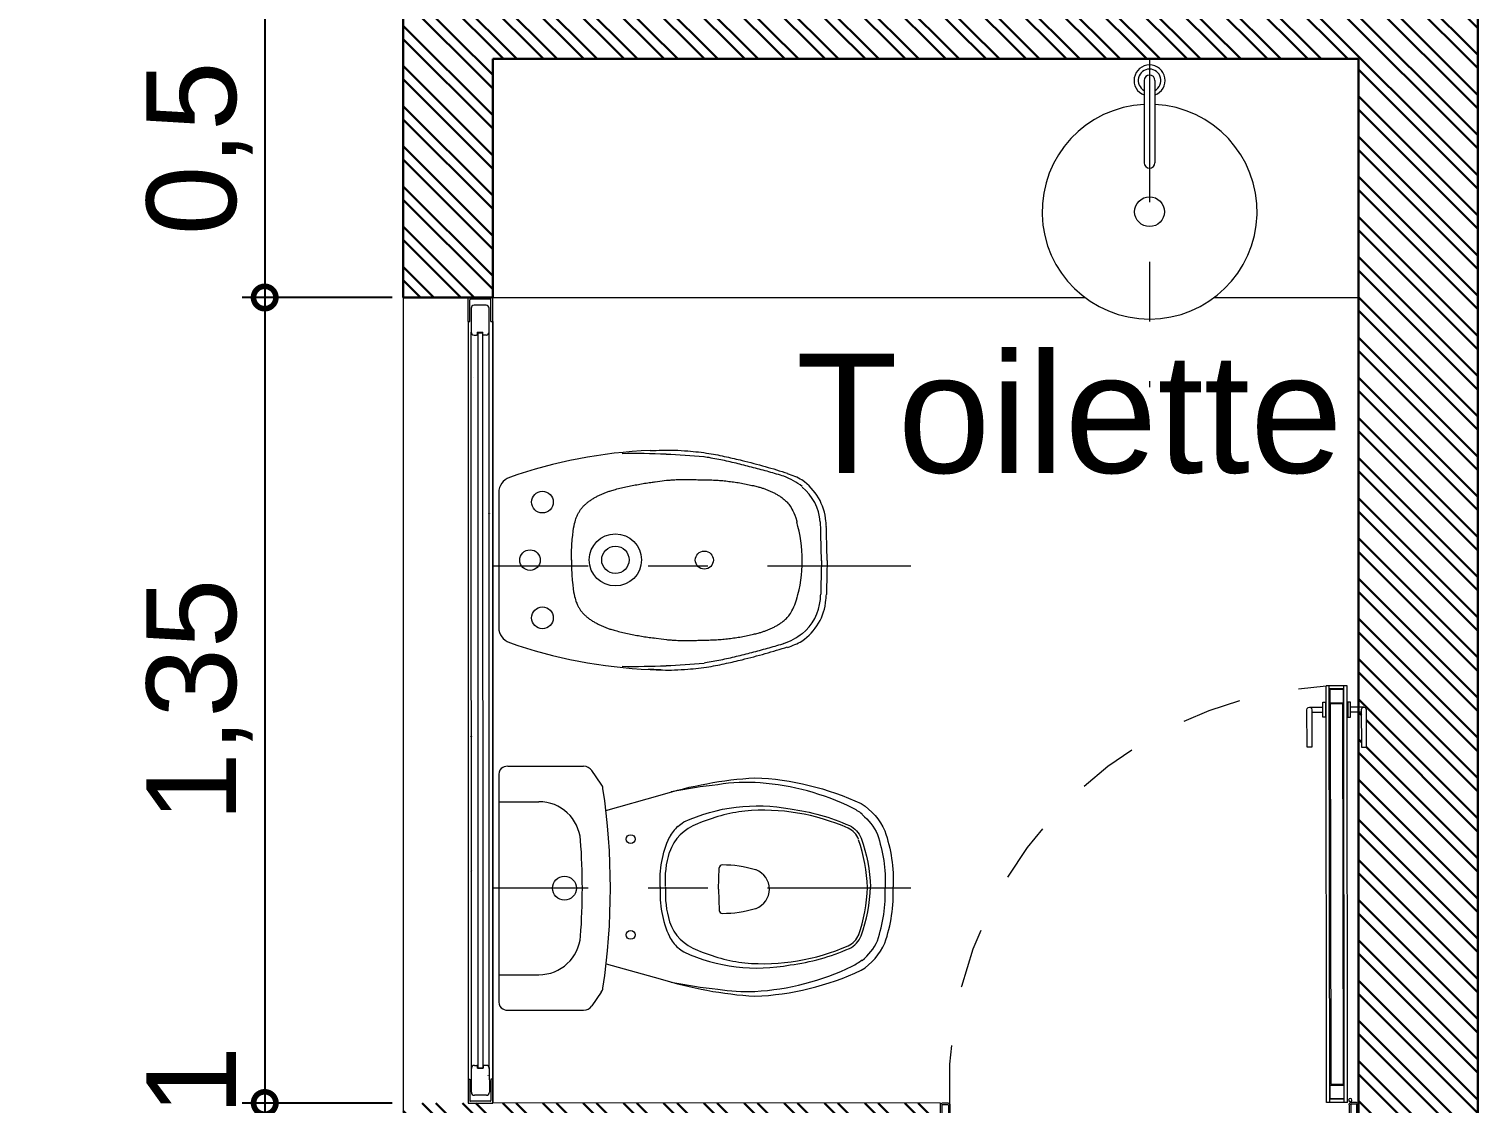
# Model space of a CAD drawing. Header units: millimetres. Extents: x 2502.5 to 2587.5, y 1451 to 1547.9.
# Drawn here: x 2520.773 to 2523.203, y 1535.817 to 1537.617 of the extents above; entities that cross this region are included whole.
import ezdxf

# ---------------------------------------------------------------- set-up
doc = ezdxf.new("R2010")
doc.units = ezdxf.units.MM
doc.linetypes.add('ACAD_ISO10W100', pattern=[18, 12, -3, 0, -3])
doc.linetypes.add('JIS_02_0.7', pattern=[1.35, 0.75, -0.6])
for name, color, linetype, lineweight in [('0.09', 6, 'Continuous', 9), ('02_CIVIL_EXIST', 250, 'Continuous', 30), ('08_CIVIL VISTAS FINO', 253, 'Continuous', 5), ('09_CIVIL PROYECCIONES', 230, 'JIS_02_0.7', 5), ('11_CARPINTERIA Y MOBILIARIO', 141, 'Continuous', 9), ('12_TEXTOS', 150, 'Continuous', 20), ('13_COTAS', 8, 'Continuous', 9), ('ABERTURASQ', 250, 'Continuous', 30), ('EJES', 101, 'ACAD_ISO10W100', 5)]:
    doc.layers.add(name, color=color, linetype=linetype, lineweight=lineweight)
doc.styles.add('Swis721 BT', font='swiss.ttf')
doc.dimstyles.new('ISO-23', dxfattribs={"dimscale": 0.03, "dimtxt": 5, "dimasz": 2.5, "dimexe": 1.25, "dimexo": 0.625, "dimtad": 1, "dimtxsty": 'Swis721 BT', "dimblk": 'DOTSMALL', "dimcen": 2.5, "dimclrt": 150, "dimadec": 0, "dimazin": 0, "dimtfac": 1, "dimtmove": 0, "dimatfit": 3, "dimfxl": 0, "dimarcsym": 0})

# ---------------------------------------------------------------- blocks, each defined once
blk = doc.blocks.new('70cm')
at = {"layer": '09_CIVIL PROYECCIONES', "ltscale": 0.1}
blk.add_arc((495.2595, 657.641), 0.6706, 267.2063, 356.6732, dxfattribs=at)
at = {"layer": '11_CARPINTERIA Y MOBILIARIO'}
for p, q in [((495.1428, 657.6521), (495.1428, 657.6332)), ((495.1454, 657.6521), (495.1454, 657.6333)), ((495.1463, 657.6556), (495.1699, 657.6556)), ((495.1463, 657.6529), (495.1699, 657.6529)), ((495.1699, 657.6556), (495.1699, 657.6529)), ((495.2042, 657.6556), (495.2268, 657.6556)), ((495.2042, 657.6556), (495.2042, 657.6529)), ((495.2042, 657.6529), (495.2268, 657.6529)), ((495.2277, 657.6521), (495.2277, 657.6434)), ((495.2303, 657.6521), (495.2303, 657.6434)), ((495.8261, 657.6609), (495.8261, 657.6693)), ((495.8261, 657.6693), (495.8888, 657.6693)), ((495.8888, 657.6609), (495.8261, 657.6609)), ((495.8846, 657.6609), (495.8846, 657.6426)), ((495.8929, 657.6651), (495.8929, 657.6426)), ((495.1895, 657.6297), (495.1458, 657.6297)), ((495.1889, 657.6325), (495.1462, 657.6325)), ((495.1889, 657.6382), (495.1889, 657.6325)), ((495.1915, 657.6382), (495.1915, 657.6314)), ((495.2268, 657.6425), (495.1932, 657.6425)), ((495.2268, 657.6399), (495.1932, 657.6399)), ((495.2307, 657.6371), (495.2307, 657.6021)), ((495.2307, 657.6371), (495.929, 657.6371)), ((495.2307, 657.6318), (495.929, 657.6318)), ((495.236, 657.6318), (495.236, 657.6073)), ((495.2368, 657.631), (495.2368, 657.6082)), ((495.2596, 657.631), (495.2368, 657.631)), ((495.2596, 657.6082), (495.2596, 657.631)), ((495.2613, 657.609), (495.2613, 657.6302)), ((495.2613, 657.6302), (495.8984, 657.6302)), ((495.8762, 657.6384), (495.8762, 657.6426)), ((495.8762, 657.6426), (495.9013, 657.6426)), ((495.9013, 657.6384), (495.8762, 657.6384)), ((495.8984, 657.6302), (495.8984, 657.609)), ((495.9001, 657.6082), (495.9001, 657.631)), ((495.9001, 657.631), (495.9229, 657.631)), ((495.9013, 657.6426), (495.9013, 657.6384)), ((495.9229, 657.631), (495.9229, 657.6082)), ((495.9237, 657.6318), (495.9237, 657.6073)), ((495.929, 657.6371), (495.929, 657.6021)), ((495.2307, 657.6073), (495.929, 657.6073)), ((495.2307, 657.6021), (495.929, 657.6021)), ((495.2368, 657.6082), (495.2596, 657.6082)), ((495.8984, 657.609), (495.2613, 657.609)), ((495.9013, 657.6007), (495.8762, 657.6007)), ((495.8762, 657.6007), (495.8762, 657.5965)), ((495.9229, 657.6082), (495.9001, 657.6082)), ((495.9013, 657.5965), (495.9013, 657.6007)), ((495.8888, 657.5782), (495.8261, 657.5782)), ((495.8261, 657.5782), (495.8261, 657.5699)), ((495.8762, 657.5965), (495.9013, 657.5965)), ((495.8846, 657.5782), (495.8846, 657.5965)), ((495.8929, 657.574), (495.8929, 657.5965)), ((495.8261, 657.5699), (495.8888, 657.5699)), ((495.1428, 656.959), (495.1428, 656.978)), ((495.1454, 656.959), (495.1454, 656.9778)), ((495.1895, 656.9814), (495.1458, 656.9814)), ((495.1889, 656.9787), (495.1462, 656.9787)), ((495.1889, 656.9729), (495.1889, 656.9787)), ((495.1915, 656.9729), (495.1915, 656.9797)), ((495.2268, 656.9712), (495.1932, 656.9712)), ((495.2268, 656.9686), (495.1932, 656.9686)), ((495.2277, 656.959), (495.2277, 656.9677)), ((495.2303, 656.959), (495.2303, 656.9677)), ((495.1463, 656.9582), (495.1699, 656.9582)), ((495.1463, 656.9556), (495.1699, 656.9556)), ((495.1699, 656.9556), (495.1699, 656.9582)), ((495.2042, 656.9556), (495.2042, 656.9582)), ((495.2042, 656.9582), (495.2268, 656.9582)), ((495.2042, 656.9556), (495.2268, 656.9556))]:
    blk.add_line(p, q, dxfattribs=at)
blk.add_circle((495.2345, 657.6418), 0.0028, dxfattribs=at)
for centre, radius, start, end in [((495.1463, 657.6521), 0.00349, 90, 180), ((495.1463, 657.6521), 0.000871, 90, 180), ((495.2268, 657.6521), 0.00349, 360, 90), ((495.2268, 657.6521), 0.000871, 360, 90), ((495.8888, 657.6651), 0.00417, 270, 90), ((495.1463, 657.6332), 0.00349, 180, 261.398), ((495.1463, 657.6333), 0.000871, 180, 261.398), ((495.1932, 657.6382), 0.00436, 90, 180), ((495.1897, 657.6314), 0.00174, 261.398, 0), ((495.1932, 657.6382), 0.00174, 90, 180), ((495.2268, 657.6434), 0.00349, 270, 360), ((495.2268, 657.6434), 0.000871, 270, 360), ((495.8888, 657.574), 0.00417, 270, 90), ((495.1463, 656.978), 0.00349, 98.602, 180), ((495.1463, 656.9778), 0.000871, 98.602, 180), ((495.1932, 656.9729), 0.00436, 180, 270), ((495.1897, 656.9797), 0.00174, 0, 98.602), ((495.1932, 656.9729), 0.00174, 180, 270), ((495.2268, 656.9677), 0.00349, 0, 90), ((495.2268, 656.9677), 0.000871, 0, 90), ((495.1463, 656.959), 0.00349, 180, 270), ((495.1463, 656.959), 0.000871, 180, 270), ((495.2268, 656.959), 0.00349, 270, 0), ((495.2268, 656.959), 0.000871, 270, 0)]:
    blk.add_arc(centre, radius, start, end, dxfattribs=at)
blk = doc.blocks.new('indoro')
at = {"layer": '11_CARPINTERIA Y MOBILIARIO'}
for p, q in [((2522652.0603, 181780.5278), (2522651.6853, 181780.5278)), ((2522651.7278, 181780.5278), (2522651.7278, 181780.4606)), ((2522652.0178, 181780.5278), (2522652.0178, 181780.4606)), ((2522651.6683, 181780.5128), (2522651.6683, 181780.3857)), ((2522652.0773, 181780.5128), (2522652.0773, 181780.3857)), ((2522651.6984, 181780.3561), (2522651.6757, 181780.3717)), ((2522652.0473, 181780.3561), (2522652.07, 181780.3717)), ((2522651.7459, 181780.348), (2522651.7209, 181780.2574)), ((2522652.0028, 181780.3484), (2522652.0288, 181780.2574)), ((2522651.8712, 181780.1598), (2522651.8354, 181780.1586)), ((2522651.8712, 181780.1598), (2522651.907, 181780.1586))]:
    blk.add_line(p, q, dxfattribs=at)
for points in [[(2522651.7209, 181780.2574, 0.058031), (2522651.6917, 181780.099, 0.099768), (2522651.7353, 181779.9208, 0.155256), (2522651.7808, 181779.8812, 0.093906), (2522651.8749, 181779.8673, 0.093906)], [(2522651.8749, 181780.2574, 0.121524), (2522651.7917, 181780.2419, 0.060693)], [(2522651.8744, 181780.2485, 0.08742), (2522651.8165, 181780.2417, 0.121524)], [(2522651.8749, 181780.2574, -0.121524), (2522651.9581, 181780.2419, -0.060693)], [(2522652.0288, 181780.2574, -0.058031), (2522652.058, 181780.099, -0.099768), (2522652.0145, 181779.9208, -0.155256), (2522651.9689, 181779.8812, -0.093906), (2522651.8749, 181779.8673, -0.093906)], [(2522651.8754, 181780.2485, -0.08742), (2522651.9332, 181780.2417, -0.121524)], [(2522651.7734, 181780.2277, 0.02892), (2522651.766, 181780.2178, 0.156998), (2522651.7442, 181780.0396, 0.072829), (2522651.7719, 181779.9406, 0.204333), (2522651.7932, 181779.9208, 0.080392), (2522651.8749, 181779.9054)], [(2522651.9763, 181780.2277, -0.02892), (2522651.9838, 181780.2178, -0.156998), (2522652.0056, 181780.0396, -0.072829), (2522651.9778, 181779.9406, -0.204333), (2522651.9565, 181779.9208, -0.080392), (2522651.8749, 181779.9054)], [(2522651.7517, 181779.9192, 0.122968), (2522651.7847, 181779.8937, 0.092568), (2522651.8739, 181779.8806, 0.093376)], [(2522651.9961, 181779.9192, -0.122968), (2522651.963, 181779.8937, -0.092568), (2522651.8739, 181779.8806, -0.093376)]]:
    blk.add_lwpolyline(points, format="xyb", dxfattribs=at)
for centre, radius in [((2522651.8728, 181780.4178), 0.02), ((2522651.7946, 181780.3069), 0.00743), ((2522651.9551, 181780.3069), 0.00743)]:
    blk.add_circle(centre, radius, dxfattribs=at)
for centre, radius, start, end in [((2522651.6834, 181780.5112), 0.0168, 83.451, 131.9108), ((2522652.0623, 181780.5112), 0.0168, 48.0892, 96.549), ((2522651.6853, 181780.5128), 0.017, 140.4696, 180), ((2522652.0603, 181780.5128), 0.017, 0, 39.5304), ((2522651.7978, 181780.4606), 0.07, 180, 265.7397), ((2522651.9478, 181780.4606), 0.07, 274.2603, 0), ((2522651.6853, 181780.3857), 0.017, 180, 235.4915), ((2522651.8728, 181781.4674), 1.0796, 265.7397, 274.2603), ((2522652.0603, 181780.3857), 0.017, 304.5085, 0), ((2522651.708, 181780.3701), 0.017, 235.4915, 261.4564), ((2522652.0377, 181780.3701), 0.017, 278.5436, 304.5085), ((2522651.8728, 181781.4674), 1.1266, 261.4564, 278.5436), ((2522652.5086, 181780.0782), 0.8092, 168.5301, 174.1535), ((2522651.8411, 181780.1694), 0.0764, 108.7508, 160.6658), ((2522651.816, 181780.1917), 0.0558, 115.8294, 139.7492), ((2522651.9086, 181780.1694), 0.0764, 19.3342, 71.2492), ((2522651.9337, 181780.1917), 0.0558, 40.2508, 64.1706), ((2522651.2411, 181780.0782), 0.8092, 5.8465, 11.4699), ((2522652.0385, 181780.0794), 0.2932, 156.8405, 172.9203), ((2522651.7112, 181780.0794), 0.2932, 7.0797, 23.1595), ((2522651.9843, 181780.1126), 0.2847, 170.2891, 182.7115), ((2522651.8356, 181780.1536), 0.005, 91.9734, 179.8282), ((2522652.0215, 181780.153), 0.1909, 179.8282, 196.8593), ((2522651.7209, 181780.153), 0.1909, 343.1407, 0.1718), ((2522651.9068, 181780.1536), 0.005, 0.1718, 88.0266), ((2522651.7655, 181780.1126), 0.2847, 355.389, 9.7109), ((2522652.0961, 181780.0847), 0.3498, 174.9532, 203.9732), ((2522651.6537, 181780.0847), 0.3498, 336.0268, 5.0468), ((2522652.1217, 181780.1214), 0.4224, 183.0211, 206.071), ((2522651.8501, 181780.1011), 0.0118, 196.8593, 200.5908), ((2522651.8714, 181780.1091), 0.0346, 200.5908, 269.6445), ((2522651.871, 181780.1091), 0.0346, 270.3555, 339.4092), ((2522651.8923, 181780.1011), 0.0118, 339.4092, 343.1407), ((2522651.6281, 181780.1214), 0.4224, 333.929, 355.6986), ((2522651.8058, 181779.9556), 0.0321, 203.9732, 250.1669), ((2522651.944, 181779.9556), 0.0321, 289.8331, 336.0268), ((2522651.8515, 181779.9928), 0.1232, 207.5391, 216.6672), ((2522651.8804, 181780.1655), 0.2552, 250.1669, 268.5519), ((2522651.8673, 181780.1655), 0.2552, 271.4481, 289.8331), ((2522651.8983, 181779.9928), 0.1232, 323.3328, 332.4609)]:
    blk.add_arc(centre, radius, start, end, dxfattribs=at)
blk = doc.blocks.new('bidet')
at = {"layer": '11_CARPINTERIA Y MOBILIARIO'}
for p, q in [((2522651.4949, 181780.4172), (2522651.2686, 181780.4172)), ((2522651.1981, 181780.1606), (2522651.1982, 181780.1638)), ((2522651.1982, 181780.1638), (2522651.1983, 181780.167)), ((2522651.1976, 181780.1458), (2522651.1977, 181780.1486)), ((2522651.1977, 181780.1486), (2522651.1978, 181780.1514)), ((2522651.1978, 181780.1514), (2522651.1979, 181780.1544)), ((2522651.1979, 181780.1544), (2522651.198, 181780.1575)), ((2522651.198, 181780.1575), (2522651.1981, 181780.1606))]:
    blk.add_line(p, q, dxfattribs=at)
for points in [[(2522651.3819, 181780.2955), (2522651.3684, 181780.2955), (2522651.3571, 181780.2949), (2522651.3477, 181780.2941), (2522651.34, 181780.2934), (2522651.3337, 181780.2926), (2522651.3285, 181780.2918), (2522651.3243, 181780.291), (2522651.3208, 181780.2902), (2522651.3178, 181780.2895), (2522651.3152, 181780.2887), (2522651.3129, 181780.288), (2522651.3109, 181780.2874), (2522651.3092, 181780.2867), (2522651.3076, 181780.286), (2522651.3062, 181780.2854), (2522651.3049, 181780.2847), (2522651.3037, 181780.2841), (2522651.3025, 181780.2834), (2522651.3014, 181780.2828), (2522651.3003, 181780.2821), (2522651.2993, 181780.2815), (2522651.2983, 181780.2808), (2522651.2974, 181780.2802), (2522651.2965, 181780.2795), (2522651.2957, 181780.2789), (2522651.2949, 181780.2782), (2522651.2941, 181780.2776), (2522651.2933, 181780.2769), (2522651.2926, 181780.2763), (2522651.2919, 181780.2756), (2522651.2913, 181780.275), (2522651.2906, 181780.2743), (2522651.29, 181780.2737), (2522651.2893, 181780.273), (2522651.2887, 181780.2723), (2522651.288, 181780.2716), (2522651.2874, 181780.2709), (2522651.2867, 181780.27), (2522651.286, 181780.2692), (2522651.2852, 181780.2682), (2522651.2844, 181780.2672), (2522651.2836, 181780.2661), (2522651.2828, 181780.265), (2522651.282, 181780.2638), (2522651.2811, 181780.2626), (2522651.2803, 181780.2613), (2522651.2795, 181780.26), (2522651.2787, 181780.2587), (2522651.2779, 181780.2574), (2522651.2772, 181780.2561), (2522651.2764, 181780.2548), (2522651.2757, 181780.2535), (2522651.2751, 181780.2522), (2522651.2744, 181780.2509), (2522651.2738, 181780.2496), (2522651.2732, 181780.2483), (2522651.2725, 181780.247), (2522651.2719, 181780.2457), (2522651.2714, 181780.2444), (2522651.2708, 181780.2431), (2522651.2702, 181780.2418), (2522651.2697, 181780.2405), (2522651.2691, 181780.2392), (2522651.2686, 181780.2379), (2522651.2681, 181780.2366), (2522651.2676, 181780.2353), (2522651.2671, 181780.2339), (2522651.2666, 181780.2325), (2522651.2661, 181780.231), (2522651.2656, 181780.2294), (2522651.2651, 181780.2276), (2522651.2646, 181780.2258), (2522651.264, 181780.2237), (2522651.2634, 181780.2216), (2522651.2628, 181780.2193), (2522651.2622, 181780.2169), (2522651.2616, 181780.2144), (2522651.261, 181780.2119), (2522651.2604, 181780.2093), (2522651.2598, 181780.2067), (2522651.2592, 181780.2041), (2522651.2587, 181780.2015), (2522651.2581, 181780.1989), (2522651.2576, 181780.1963), (2522651.257, 181780.1937), (2522651.2565, 181780.1911), (2522651.256, 181780.1885), (2522651.2555, 181780.1859), (2522651.2551, 181780.1833), (2522651.2546, 181780.1807), (2522651.2541, 181780.1781), (2522651.2537, 181780.1755), (2522651.2532, 181780.1729), (2522651.2528, 181780.1703), (2522651.2524, 181780.1677), (2522651.2521, 181780.1651), (2522651.2517, 181780.1625), (2522651.2514, 181780.1599), (2522651.2511, 181780.1573), (2522651.251, 181780.1562)], [(2522651.3817, 181780.2955), (2522651.3951, 181780.2955), (2522651.4065, 181780.2949), (2522651.4159, 181780.2941), (2522651.4236, 181780.2934), (2522651.4299, 181780.2926), (2522651.435, 181780.2918), (2522651.4392, 181780.291), (2522651.4427, 181780.2902), (2522651.4457, 181780.2895), (2522651.4484, 181780.2888), (2522651.4507, 181780.2881), (2522651.4526, 181780.2874), (2522651.4544, 181780.2867), (2522651.4559, 181780.2861), (2522651.4573, 181780.2854), (2522651.4586, 181780.2848), (2522651.4598, 181780.2841), (2522651.461, 181780.2835), (2522651.4621, 181780.2828), (2522651.4632, 181780.2822), (2522651.4642, 181780.2815), (2522651.4652, 181780.2809), (2522651.4662, 181780.2802), (2522651.467, 181780.2796), (2522651.4679, 181780.2789), (2522651.4687, 181780.2783), (2522651.4695, 181780.2776), (2522651.4702, 181780.277), (2522651.4709, 181780.2763), (2522651.4716, 181780.2757), (2522651.4723, 181780.275), (2522651.4729, 181780.2744), (2522651.4736, 181780.2737), (2522651.4742, 181780.273), (2522651.4749, 181780.2724), (2522651.4755, 181780.2716), (2522651.4762, 181780.2709), (2522651.4769, 181780.2701), (2522651.4776, 181780.2692), (2522651.4783, 181780.2683), (2522651.4791, 181780.2673), (2522651.4799, 181780.2662), (2522651.4807, 181780.265), (2522651.4816, 181780.2638), (2522651.4824, 181780.2626), (2522651.4833, 181780.2613), (2522651.4841, 181780.2601), (2522651.4849, 181780.2588), (2522651.4857, 181780.2575), (2522651.4864, 181780.2562), (2522651.4871, 181780.2549), (2522651.4878, 181780.2536), (2522651.4885, 181780.2523), (2522651.4891, 181780.251), (2522651.4898, 181780.2497), (2522651.4904, 181780.2484), (2522651.491, 181780.2471), (2522651.4916, 181780.2458), (2522651.4922, 181780.2445), (2522651.4928, 181780.2432), (2522651.4933, 181780.2419), (2522651.4939, 181780.2406), (2522651.4944, 181780.2393), (2522651.4949, 181780.238), (2522651.4955, 181780.2366), (2522651.496, 181780.2353), (2522651.4964, 181780.234), (2522651.4969, 181780.2325), (2522651.4974, 181780.231), (2522651.4979, 181780.2294), (2522651.4985, 181780.2277), (2522651.499, 181780.2258), (2522651.4996, 181780.2238), (2522651.5002, 181780.2216), (2522651.5008, 181780.2193), (2522651.5014, 181780.2169), (2522651.502, 181780.2145), (2522651.5026, 181780.2119), (2522651.5032, 181780.2093), (2522651.5038, 181780.2067), (2522651.5044, 181780.2041), (2522651.5049, 181780.2015), (2522651.5055, 181780.1989), (2522651.506, 181780.1963), (2522651.5065, 181780.1937), (2522651.507, 181780.1911), (2522651.5076, 181780.1885), (2522651.508, 181780.1859), (2522651.5085, 181780.1833), (2522651.509, 181780.1807), (2522651.5095, 181780.1781), (2522651.5099, 181780.1755), (2522651.5103, 181780.1729), (2522651.5108, 181780.1703), (2522651.5112, 181780.1677), (2522651.5115, 181780.1651), (2522651.5119, 181780.1625), (2522651.5122, 181780.16), (2522651.5125, 181780.1574), (2522651.5126, 181780.1563)], [(2522651.2518, 181780.1623), (2522651.2483, 181780.136), (2522651.2482, 181780.1347), (2522651.248, 181780.1333), (2522651.2479, 181780.1318), (2522651.2478, 181780.1302), (2522651.2477, 181780.1285), (2522651.2475, 181780.1265), (2522651.2474, 181780.1244), (2522651.2473, 181780.1222), (2522651.2472, 181780.1198), (2522651.2471, 181780.1173), (2522651.247, 181780.1148), (2522651.2469, 181780.1122), (2522651.2469, 181780.1096), (2522651.2469, 181780.107), (2522651.2469, 181780.1044), (2522651.2469, 181780.1018), (2522651.2469, 181780.0992), (2522651.2469, 181780.0966), (2522651.247, 181780.094), (2522651.247, 181780.0914), (2522651.2471, 181780.0888), (2522651.2471, 181780.0862), (2522651.2472, 181780.0836), (2522651.2472, 181780.081), (2522651.2473, 181780.0784), (2522651.2473, 181780.0758), (2522651.2474, 181780.0732), (2522651.2475, 181780.0706), (2522651.2475, 181780.068), (2522651.2476, 181780.0654), (2522651.2477, 181780.0628), (2522651.2477, 181780.0602), (2522651.2479, 181780.0576), (2522651.248, 181780.055), (2522651.2481, 181780.0524), (2522651.2483, 181780.0498), (2522651.2484, 181780.0472), (2522651.2487, 181780.0446), (2522651.2489, 181780.042), (2522651.2491, 181780.0394), (2522651.2494, 181780.0368), (2522651.2497, 181780.0342), (2522651.25, 181780.0316), (2522651.2504, 181780.029), (2522651.2507, 181780.0264), (2522651.2511, 181780.0238), (2522651.2515, 181780.0212), (2522651.2519, 181780.0186), (2522651.2523, 181780.016), (2522651.2527, 181780.0134), (2522651.2532, 181780.0108), (2522651.2536, 181780.0082), (2522651.2541, 181780.0056), (2522651.2546, 181780.003), (2522651.2552, 181780.0004), (2522651.2557, 181779.9979), (2522651.2562, 181779.9954), (2522651.2568, 181779.993), (2522651.2573, 181779.9907), (2522651.2578, 181779.9886), (2522651.2583, 181779.9865), (2522651.2588, 181779.9847), (2522651.2592, 181779.9829), (2522651.2597, 181779.9813), (2522651.2601, 181779.9798), (2522651.2605, 181779.9784), (2522651.261, 181779.977), (2522651.2614, 181779.9757), (2522651.2618, 181779.9744), (2522651.2623, 181779.9731), (2522651.2627, 181779.9718), (2522651.2632, 181779.9705), (2522651.2637, 181779.9692), (2522651.2642, 181779.9679), (2522651.2647, 181779.9666), (2522651.2652, 181779.9653), (2522651.2657, 181779.964), (2522651.2663, 181779.9627), (2522651.2669, 181779.9614), (2522651.2675, 181779.9601), (2522651.2681, 181779.9588), (2522651.2687, 181779.9575), (2522651.2694, 181779.9562), (2522651.2701, 181779.9549), (2522651.2707, 181779.9536), (2522651.2715, 181779.9523), (2522651.2722, 181779.951), (2522651.273, 181779.9497), (2522651.2737, 181779.9484), (2522651.2746, 181779.9471), (2522651.2754, 181779.9458), (2522651.2763, 181779.9445), (2522651.2772, 181779.9432), (2522651.2782, 181779.9419), (2522651.2792, 181779.9406), (2522651.2803, 181779.9393), (2522651.2814, 181779.938), (2522651.2826, 181779.9367), (2522651.2839, 181779.9354), (2522651.2852, 181779.9341), (2522651.2867, 181779.9328), (2522651.2882, 181779.9315), (2522651.2899, 181779.9302), (2522651.2919, 181779.9288), (2522651.2941, 181779.9275), (2522651.2966, 181779.9261), (2522651.2996, 181779.9246), (2522651.303, 181779.9231), (2522651.3069, 181779.9215), (2522651.3115, 181779.9199), (2522651.3168, 181779.9181), (2522651.3183, 181779.9178)], [(2522651.5118, 181780.1623), (2522651.5153, 181780.1361), (2522651.5154, 181780.1348), (2522651.5156, 181780.1334), (2522651.5157, 181780.1319), (2522651.5158, 181780.1303), (2522651.516, 181780.1285), (2522651.5161, 181780.1266), (2522651.5162, 181780.1245), (2522651.5163, 181780.1222), (2522651.5165, 181780.1199), (2522651.5166, 181780.1174), (2522651.5166, 181780.1149), (2522651.5167, 181780.1123), (2522651.5167, 181780.1097), (2522651.5168, 181780.1071), (2522651.5168, 181780.1045), (2522651.5168, 181780.1019), (2522651.5167, 181780.0993), (2522651.5167, 181780.0967), (2522651.5166, 181780.0941), (2522651.5166, 181780.0915), (2522651.5165, 181780.0889), (2522651.5165, 181780.0863), (2522651.5164, 181780.0837), (2522651.5164, 181780.0811), (2522651.5163, 181780.0785), (2522651.5163, 181780.0759), (2522651.5162, 181780.0733), (2522651.5162, 181780.0707), (2522651.5161, 181780.0681), (2522651.5161, 181780.0655), (2522651.516, 181780.0629), (2522651.5159, 181780.0603), (2522651.5158, 181780.0577), (2522651.5157, 181780.0551), (2522651.5155, 181780.0525), (2522651.5154, 181780.0499), (2522651.5152, 181780.0473), (2522651.515, 181780.0447), (2522651.5148, 181780.0421), (2522651.5145, 181780.0395), (2522651.5142, 181780.0369), (2522651.5139, 181780.0343), (2522651.5136, 181780.0317), (2522651.5133, 181780.0291), (2522651.5129, 181780.0265), (2522651.5126, 181780.0239), (2522651.5122, 181780.0213), (2522651.5118, 181780.0187), (2522651.5114, 181780.0161), (2522651.511, 181780.0135), (2522651.5105, 181780.0109), (2522651.51, 181780.0083), (2522651.5095, 181780.0057), (2522651.509, 181780.0031), (2522651.5085, 181780.0005), (2522651.508, 181779.998), (2522651.5074, 181779.9955), (2522651.5069, 181779.9931), (2522651.5064, 181779.9908), (2522651.5059, 181779.9886), (2522651.5054, 181779.9866), (2522651.5049, 181779.9847), (2522651.5044, 181779.983), (2522651.504, 181779.9814), (2522651.5036, 181779.9799), (2522651.5031, 181779.9784), (2522651.5027, 181779.9771), (2522651.5023, 181779.9758), (2522651.5019, 181779.9745), (2522651.5014, 181779.9731), (2522651.501, 181779.9718), (2522651.5005, 181779.9705), (2522651.5, 181779.9692), (2522651.4995, 181779.9679), (2522651.499, 181779.9666), (2522651.4985, 181779.9653), (2522651.4979, 181779.964), (2522651.4974, 181779.9627), (2522651.4968, 181779.9614), (2522651.4962, 181779.9601), (2522651.4956, 181779.9588), (2522651.495, 181779.9575), (2522651.4943, 181779.9562), (2522651.4936, 181779.9549), (2522651.4929, 181779.9536), (2522651.4922, 181779.9523), (2522651.4915, 181779.951), (2522651.4907, 181779.9497), (2522651.4899, 181779.9484), (2522651.4891, 181779.9471), (2522651.4883, 181779.9458), (2522651.4874, 181779.9445), (2522651.4865, 181779.9432), (2522651.4855, 181779.9419), (2522651.4845, 181779.9406), (2522651.4834, 181779.9393), (2522651.4823, 181779.938), (2522651.4811, 181779.9367), (2522651.4798, 181779.9354), (2522651.4785, 181779.9341), (2522651.477, 181779.9328), (2522651.4755, 181779.9315), (2522651.4738, 181779.9302), (2522651.4718, 181779.9289), (2522651.4696, 181779.9275), (2522651.4671, 181779.9261), (2522651.4641, 181779.9246), (2522651.4607, 181779.9231), (2522651.4568, 181779.9215), (2522651.4522, 181779.9199), (2522651.4469, 181779.9182), (2522651.4454, 181779.9178)], [(2522651.2417, 181779.9398), (2522651.2409, 181779.9422), (2522651.2398, 181779.9454), (2522651.2388, 181779.9486), (2522651.2379, 181779.9518), (2522651.2369, 181779.955), (2522651.236, 181779.9582), (2522651.2351, 181779.9614), (2522651.2342, 181779.9646), (2522651.2333, 181779.9679), (2522651.2324, 181779.9711), (2522651.2315, 181779.9743), (2522651.2307, 181779.9776), (2522651.2298, 181779.9808), (2522651.229, 181779.984), (2522651.2281, 181779.9873), (2522651.2273, 181779.9905), (2522651.2264, 181779.9938), (2522651.2256, 181779.997), (2522651.2247, 181780.0003), (2522651.2239, 181780.0035), (2522651.223, 181780.0068), (2522651.2222, 181780.01), (2522651.2214, 181780.0132), (2522651.2206, 181780.0165), (2522651.2198, 181780.0197), (2522651.219, 181780.0229), (2522651.2182, 181780.0261), (2522651.2175, 181780.0294), (2522651.2168, 181780.0326), (2522651.2161, 181780.0358), (2522651.2154, 181780.039), (2522651.2147, 181780.0422), (2522651.214, 181780.0454), (2522651.2134, 181780.0487), (2522651.2127, 181780.0519), (2522651.2121, 181780.0551), (2522651.2115, 181780.0583), (2522651.2109, 181780.0615), (2522651.2104, 181780.0647), (2522651.2099, 181780.0679), (2522651.2094, 181780.0711), (2522651.209, 181780.0734)], [(2522651.522, 181779.9398), (2522651.5228, 181779.9423), (2522651.5238, 181779.9455), (2522651.5248, 181779.9487), (2522651.5258, 181779.9519), (2522651.5268, 181779.9551), (2522651.5277, 181779.9583), (2522651.5286, 181779.9615), (2522651.5295, 181779.9647), (2522651.5304, 181779.9679), (2522651.5313, 181779.9712), (2522651.5321, 181779.9744), (2522651.533, 181779.9776), (2522651.5339, 181779.9809), (2522651.5347, 181779.9841), (2522651.5356, 181779.9874), (2522651.5364, 181779.9906), (2522651.5373, 181779.9939), (2522651.5381, 181779.9971), (2522651.5389, 181780.0004), (2522651.5398, 181780.0036), (2522651.5406, 181780.0068), (2522651.5414, 181780.0101), (2522651.5423, 181780.0133), (2522651.5431, 181780.0165), (2522651.5439, 181780.0198), (2522651.5446, 181780.023), (2522651.5454, 181780.0262), (2522651.5462, 181780.0294), (2522651.5469, 181780.0326), (2522651.5476, 181780.0359), (2522651.5483, 181780.0391), (2522651.549, 181780.0423), (2522651.5496, 181780.0455), (2522651.5503, 181780.0487), (2522651.5509, 181780.0519), (2522651.5515, 181780.0552), (2522651.5521, 181780.0584), (2522651.5527, 181780.0616), (2522651.5533, 181780.0648), (2522651.5538, 181780.068), (2522651.5543, 181780.0711), (2522651.5546, 181780.0734)], [(2522651.3811, 181779.8766), (2522651.337, 181779.8776), (2522651.3335, 181779.8777), (2522651.3301, 181779.8777), (2522651.3269, 181779.8778), (2522651.3242, 181779.8779)], [(2522651.3806, 181779.8766), (2522651.4247, 181779.8776), (2522651.4282, 181779.8777), (2522651.4316, 181779.8778), (2522651.4348, 181779.8778), (2522651.4375, 181779.8779)], [(2522651.3807, 181779.8766), (2522651.3807, 181779.8766)], [(2522651.3811, 181779.8766), (2522651.381, 181779.8766)], [(2522651.3809, 181779.8672), (2522651.3728, 181779.8674), (2522651.3657, 181779.8676), (2522651.3594, 181779.8677), (2522651.3539, 181779.8678), (2522651.349, 181779.8679), (2522651.3446, 181779.868), (2522651.3406, 181779.8681), (2522651.3368, 181779.8682), (2522651.3333, 181779.8683), (2522651.3299, 181779.8684), (2522651.3267, 181779.8685), (2522651.3239, 181779.8685)], [(2522651.3809, 181779.8672), (2522651.3889, 181779.8674), (2522651.396, 181779.8676), (2522651.4023, 181779.8677), (2522651.4078, 181779.8679), (2522651.4127, 181779.868), (2522651.4171, 181779.8681), (2522651.4212, 181779.8682), (2522651.4249, 181779.8682), (2522651.4285, 181779.8683), (2522651.4318, 181779.8684), (2522651.435, 181779.8685), (2522651.4378, 181779.8686)]]:
    blk.add_lwpolyline(points, dxfattribs=at)
for centre, radius in [((2522651.3816, 181780.3648), 0.0172), ((2522651.2848, 181780.344), 0.0182), ((2522651.4788, 181780.3441), 0.0182), ((2522651.3819, 181780.2219), 0.0437), ((2522651.3819, 181780.2219), 0.0229), ((2522651.3817, 181780.0729), 0.0151)]:
    blk.add_circle(centre, radius, dxfattribs=at)
for centre, radius, start, end in [((2522651.2686, 181780.3905), 0.0267, 90, 160.7445), ((2522651.4949, 181780.3905), 0.0267, 19.2808, 90.0254), ((2522652.0176, 181780.1288), 0.8201, 160.7445, 177.5553), ((2522650.746, 181780.1285), 0.8201, 2.4701, 19.2808), ((2522652.5684, 181780.1902), 1.3649, 179.1458, 182.235), ((2522650.1952, 181780.1897), 1.3649, 357.7903, 0.8796), ((2522650.1952, 181780.1967), 1.3649, 354.8194, 357.4963), ((2522652.5684, 181780.1972), 1.3649, 182.5291, 185.2059), ((2522651.3989, 181779.9912), 0.1736, 199.453, 208.1292), ((2522651.3596, 181779.9852), 0.1264, 201.0811, 217.1458), ((2522651.4041, 181779.9852), 0.1264, 322.8795, 338.9443), ((2522651.4352, 181779.9579), 0.0941, 329.0237, 344.9337), ((2522651.323, 181779.9627), 0.0938, 214.613, 265.0982), ((2522651.323, 181779.9627), 0.0844, 219.5444, 265.0982), ((2522651.3808, 181780.1406), 0.2317, 253.7202, 269.985), ((2522651.3808, 181780.1406), 0.2317, 270.0404, 286.3052), ((2522651.4387, 181779.9627), 0.0844, 274.9272, 320.481), ((2522651.4387, 181779.9627), 0.0938, 274.9272, 325.4123), ((2522651.3305, 181780.0089), 0.1311, 263.6518, 267.3293), ((2522651.4312, 181780.0089), 0.1311, 272.6961, 276.3736), ((2522651.3305, 181780.0089), 0.1405, 263.6518, 267.3293), ((2522651.4312, 181780.0089), 0.1405, 272.6961, 276.3736)]:
    blk.add_arc(centre, radius, start, end, dxfattribs=at)
for points in [[(2522651.1982, 181780.1638), (2522651.1975, 181780.1226), (2522651.1988, 181780.1008), (2522651.2029, 181780.0651), (2522651.2086, 181780.0358), (2522651.2147, 181780.0098), (2522651.2249, 181779.9708), (2522651.2362, 181779.9334)], [(2522651.5651, 181780.1638), (2522651.5658, 181780.1226), (2522651.5645, 181780.1008), (2522651.5604, 181780.0651), (2522651.5547, 181780.0358), (2522651.5486, 181780.0098), (2522651.5384, 181779.9708), (2522651.5271, 181779.9334)]]:
    blk.add_spline(points, degree=3, dxfattribs=at)
blk = doc.blocks.new('_DotSmall')
at = {"color": 0, "linetype": 'ByBlock', "const_width": 0.5}
blk.add_lwpolyline([(-0.0625, 0, 1), (0.0625, 0, 1)], format="xyb", close=True, dxfattribs=at)
blk = doc.blocks.new('*D219')
at = {"layer": '13_COTAS', "color": 0, "lineweight": -2}
for p, q in [((2521.3811, 1537.6666), (2521.1303, 1537.6666)), ((2521.1678, 1537.6666), (2521.1678, 1537.1666)), ((2521.3811, 1537.1666), (2521.1303, 1537.1666))]:
    blk.add_line(p, q, dxfattribs=at)
at = {"layer": 'Defpoints', "color": 0}
for p in [(2521.3998, 1537.6666), (2521.1678, 1537.1666), (2521.3998, 1537.1666)]:
    blk.add_point(p, dxfattribs=at)
at = {"layer": '13_COTAS', "color": 0, "lineweight": -2, "xscale": 0.075, "yscale": 0.075, "zscale": 0.075}
for p, rotation in [((2521.1678, 1537.6666), 90), ((2521.1678, 1537.1666), 270)]:
    blk.add_blockref('_DotSmall', p, dxfattribs=dict(at, rotation=rotation))
at = {"layer": '13_COTAS', "color": 150, "insert": (2521.0587, 1537.4166), "char_height": 0.15, "attachment_point": 5, "rotation": 90, "style": 'Swis721 BT'}
blk.add_mtext('0,5', dxfattribs=at)
blk = doc.blocks.new('*D220')
at = {"layer": '13_COTAS', "color": 0, "lineweight": -2}
for p, q in [((2521.3811, 1537.1666), (2521.1303, 1537.1666)), ((2521.1678, 1537.1666), (2521.1678, 1535.8166)), ((2521.3811, 1535.8166), (2521.1303, 1535.8166))]:
    blk.add_line(p, q, dxfattribs=at)
at = {"layer": 'Defpoints', "color": 0}
for p in [(2521.3998, 1537.1666), (2521.1678, 1535.8166), (2521.3998, 1535.8166)]:
    blk.add_point(p, dxfattribs=at)
at = {"layer": '13_COTAS', "color": 0, "lineweight": -2, "xscale": 0.075, "yscale": 0.075, "zscale": 0.075}
for p, rotation in [((2521.1678, 1537.1666), 90), ((2521.1678, 1535.8166), 270)]:
    blk.add_blockref('_DotSmall', p, dxfattribs=dict(at, rotation=rotation))
at = {"layer": '13_COTAS', "color": 150, "insert": (2521.0587, 1536.4916), "char_height": 0.15, "attachment_point": 5, "rotation": 90, "style": 'Swis721 BT'}
blk.add_mtext('1,35', dxfattribs=at)
blk = doc.blocks.new('*D221')
at = {"layer": '13_COTAS', "color": 0, "lineweight": -2}
for p, q in [((2521.3811, 1535.8166), (2521.1304, 1535.8166)), ((2521.1679, 1535.8166), (2521.1679, 1535.7166)), ((2521.3811, 1535.7166), (2521.1304, 1535.7166))]:
    blk.add_line(p, q, dxfattribs=at)
at = {"layer": 'Defpoints', "color": 0}
for p in [(2521.3998, 1535.8166), (2521.1679, 1535.7166), (2521.3998, 1535.7166)]:
    blk.add_point(p, dxfattribs=at)
at = {"layer": '13_COTAS', "color": 0, "lineweight": -2, "xscale": 0.075, "yscale": 0.075, "zscale": 0.075}
for p, rotation in [((2521.1679, 1535.8166), 90), ((2521.1679, 1535.7166), 270)]:
    blk.add_blockref('_DotSmall', p, dxfattribs=dict(at, rotation=rotation))
at = {"layer": '13_COTAS', "color": 150, "insert": (2521.0587, 1535.7666), "char_height": 0.15, "attachment_point": 5, "rotation": 90, "style": 'Swis721 BT'}
blk.add_mtext('0,1', dxfattribs=at)
blk = doc.blocks.new('silueta')
at = {"layer": '0.09', "color": 3}
blk.add_lwpolyline([(2484.4998, 1540.9166), (2465.3998, 1540.9166), (2465.3998, 1534.9166), (2473.1998, 1534.9166), (2473.1998, 1537.6666), (2472.3998, 1537.6666), (2472.3998, 1539.8666), (2476.5998, 1539.8666), (2476.5998, 1540.0166), (2471.3998, 1540.0166), (2471.3998, 1539.8666), (2472.1998, 1539.8666), (2472.1998, 1537.6666), (2471.3998, 1537.6666), (2471.3998, 1535.7166), (2472.2998, 1535.7166), (2472.2998, 1535.8166), (2471.5498, 1535.8168), (2471.5498, 1537.5666), (2472.9998, 1537.5666), (2472.9998, 1534.7166), (2465.3998, 1534.7166), (2465.3998, 1533.1166)], dxfattribs=at)

msp = doc.modelspace()

# ---------------------------------------------------------------- hatches: boundary and pattern name
at = {"layer": '02_CIVIL_EXIST'}
h = msp.add_hatch(dxfattribs=at)
h.set_pattern_fill('ANSI32', color=256, scale=0.005, angle=-90)
h.set_pattern_definition([(315, (2098.05912, 1006.04728), (0.0336759605, 0.0336759605), []), (315, (2098.05912, 1006.02483), (0.0336759605, 0.0336759605), [])])
edge = h.paths.add_edge_path()
edge.add_line((2522.2998, 1535.7906), (2522.2998, 1535.7906))
edge.add_line((2522.2998, 1535.7906), (2522.2997, 1535.8166))
edge.add_line((2522.2997, 1535.8166), (2521.5498, 1535.8166))
edge.add_line((2521.5498, 1535.8166), (2521.3998, 1535.8166))
edge.add_line((2521.3998, 1535.8166), (2521.3998, 1535.7166))
edge.add_line((2521.3998, 1535.7166), (2521.4998, 1535.7166))
edge.add_line((2521.4998, 1535.7166), (2522.2035, 1535.7166))
edge.add_line((2522.2035, 1535.7166), (2522.2035, 1535.7235))
edge.add_line((2522.2035, 1535.7235), (2522.1284, 1535.7235))
edge.add_line((2522.1284, 1535.7235), (2522.1284, 1535.7343))
edge.add_line((2522.1284, 1535.7343), (2522.2089, 1535.7343))
edge.add_arc((2522.2089, 1535.7289), 0.00537, 0, 90, ccw=False)
edge.add_line((2522.2142, 1535.7289), (2522.2142, 1535.7166))
edge.add_line((2522.2142, 1535.7166), (2522.2998, 1535.7166))
edge.add_line((2522.2998, 1535.7166), (2522.2998, 1535.7906))
h.paths.add_polyline_path([(2534.9498, 1540.1166), (2534.9498, 1540.7166), (2534.7998, 1540.7166), (2534.7998, 1541.1166), (2505.9998, 1541.1166), (2505.9998, 1540.7166), (2506.2998, 1540.7166), (2506.2998, 1540.9666), (2514.7998, 1540.9666), (2514.7998, 1540.7166), (2515.3998, 1540.7166), (2515.3998, 1540.9166), (2530.9998, 1540.9166), (2530.9998, 1540.1166), (2531.1498, 1540.1166), (2531.1498, 1540.9166), (2532.3998, 1540.9166), (2532.3998, 1540.1166), (2532.5498, 1540.1166), (2532.5498, 1540.9166), (2534.4998, 1540.9166), (2534.4998, 1540.1166), (2534.6498, 1540.1166), (2534.6998, 1540.1166)])
edge = h.paths.add_edge_path(flags=16)
edge.add_line((2523.0129, 1536.4758), (2523.0129, 1536.4132))
edge.add_line((2523.0129, 1536.4132), (2523.0046, 1536.4132))
edge.add_line((2523.0046, 1536.4132), (2523.0045, 1536.4758))
edge.add_arc((2523.0087, 1536.4758), 0.00417, 0.0531, 180.0531, ccw=False)
edge = h.paths.add_edge_path(flags=16)
edge.add_arc((2522.2089, 1535.7289), 0.00537, -90, 90, ccw=False)
edge.add_line((2522.2089, 1535.7235), (2522.1284, 1535.7235))
edge.add_line((2522.1284, 1535.7235), (2522.1284, 1535.7343))
edge.add_line((2522.1284, 1535.7343), (2522.2089, 1535.7343))
h.paths.add_polyline_path([(2527.8998, 1530.1166), (2527.8998, 1530.5166), (2527.6998, 1530.5166), (2527.6998, 1531.3166), (2527.3998, 1531.3166), (2527.3998, 1530.3166), (2526.2748, 1530.3166), (2526.2748, 1530.6666), (2526.1248, 1530.6666), (2526.1248, 1530.3166), (2524.5248, 1530.3166), (2524.5248, 1530.6666), (2524.3748, 1530.6666), (2524.3748, 1530.3166), (2517.3998, 1530.3166), (2517.3998, 1530.5166), (2517.0998, 1530.5166), (2514.7998, 1530.5166), (2514.7998, 1530.2666), (2506.2998, 1530.2666), (2506.2998, 1530.5166), (2505.9998, 1530.5166), (2505.9998, 1530.1166), (2508.0498, 1530.1166)])
h.paths.add_polyline_path([(2524.6498, 1539.8666), (2524.6498, 1540.0166), (2523.9998, 1540.0166), (2523.9998, 1539.8666)])
h.paths.add_polyline_path([(2526.5998, 1539.8666), (2526.5998, 1540.0166), (2525.9501, 1540.0166), (2525.9501, 1539.8666)])
h.paths.add_polyline_path([(2515.6998, 1532.9166), (2515.6998, 1532.962), (2515.6996, 1533.002), (2515.6998, 1533.002), (2515.6998, 1533.1166), (2515.3998, 1533.1166), (2515.3998, 1533.5166), (2515.0998, 1533.5166), (2515.0998, 1532.9166), (2515.2498, 1532.9166)])
h.paths.add_polyline_path([(2517.3998, 1532.9166), (2517.3998, 1533.1166), (2517.0998, 1533.1166), (2517.0998, 1532.962), (2517.1, 1532.9166)])
h.paths.add_polyline_path([(2527.6998, 1529.9666), (2527.6998, 1530.1166), (2506.0498, 1530.1166), (2506.0498, 1530.0666), (2505.9998, 1530.0666), (2505.9998, 1529.9666), (2514.2998, 1529.9666)])
h.paths.add_polyline_path([(2534.7998, 1541.1166), (2534.7998, 1541.2666), (2514.2998, 1541.2666), (2505.9998, 1541.2666), (2505.9998, 1541.1666), (2506.0498, 1541.1666), (2506.0498, 1541.1166)])
edge = h.paths.add_edge_path(flags=17)
edge.add_line((2521.525, 1535.9057), (2521.533, 1535.9057))
edge.add_line((2521.533, 1535.9057), (2521.5328, 1536.4466))
edge.add_line((2521.5328, 1536.4466), (2521.5438, 1536.4466))
edge.add_line((2521.5438, 1536.4466), (2521.544, 1535.9048))
edge.add_line((2521.544, 1535.9048), (2521.5441, 1535.8645))
edge.add_arc((2521.5392, 1535.8645), 0.00488, -89.9848, 0.0152, ccw=False)
edge.add_line((2521.5392, 1535.8596), (2521.5189, 1535.8596))
edge.add_arc((2521.5189, 1535.8645), 0.00488, 180.0318, 270.0152, ccw=False)
edge.add_line((2521.5141, 1535.8645), (2521.514, 1535.9047))
edge.add_line((2521.514, 1535.9047), (2521.5138, 1536.4466))
edge.add_line((2521.5138, 1536.4466), (2521.5248, 1536.4466))
edge.add_line((2521.5248, 1536.4466), (2521.525, 1535.9057))
h.paths.add_polyline_path([(2521.533, 1535.9057), (2521.525, 1535.9057), (2521.5248, 1536.4466), (2521.5328, 1536.4466)], flags=16)
edge = h.paths.add_edge_path(flags=16)
edge.add_line((2521.5248, 1536.4466), (2521.5138, 1536.4466))
edge.add_line((2521.5138, 1536.4466), (2521.5135, 1536.9885))
edge.add_line((2521.5135, 1536.9885), (2521.5135, 1537.0287))
edge.add_arc((2521.5184, 1537.0287), 0.00488, 90.0283, 180.0327, ccw=False)
edge.add_line((2521.5184, 1537.0336), (2521.5386, 1537.0336))
edge.add_arc((2521.5386, 1537.0287), 0.00488, 0.0327, 90.0152, ccw=False)
edge.add_line((2521.5435, 1537.0287), (2521.5435, 1536.9885))
edge.add_line((2521.5435, 1536.9885), (2521.5438, 1536.4466))
edge.add_line((2521.5438, 1536.4466), (2521.5328, 1536.4466))
edge.add_line((2521.5328, 1536.4466), (2521.5325, 1536.9876))
edge.add_line((2521.5325, 1536.9876), (2521.5245, 1536.9876))
edge.add_line((2521.5245, 1536.9876), (2521.5248, 1536.4466))
h.paths.add_polyline_path([(2521.5328, 1536.4466), (2521.5248, 1536.4466), (2521.5245, 1536.9876), (2521.5325, 1536.9876)], flags=16)
edge = h.paths.add_edge_path(flags=17)
edge.add_line((2521.544, 1535.9048), (2521.5435, 1536.9885))
edge.add_line((2521.5435, 1536.9885), (2521.5435, 1537.0287))
edge.add_arc((2521.5386, 1537.0287), 0.00488, 0.0327, 90.0152)
edge.add_line((2521.5386, 1537.0336), (2521.5184, 1537.0336))
edge.add_arc((2521.5184, 1537.0287), 0.00488, 90.0283, 180.0327)
edge.add_line((2521.5135, 1537.0287), (2521.5135, 1536.9885))
edge.add_line((2521.5135, 1536.9885), (2521.514, 1535.9047))
edge.add_line((2521.514, 1535.9047), (2521.5141, 1535.8645))
edge.add_arc((2521.5189, 1535.8645), 0.00488, 180.0318, 270.0152)
edge.add_line((2521.5189, 1535.8596), (2521.5392, 1535.8596))
edge.add_arc((2521.5392, 1535.8645), 0.00488, 270.0152, 360.0152)
edge.add_line((2521.5441, 1535.8645), (2521.544, 1535.9048))
h.paths.add_polyline_path([(2521.3998, 1537.1666), (2521.5498, 1537.1666), (2521.5498, 1537.5666), (2522.9998, 1537.5666), (2522.9998, 1534.7166), (2523.1998, 1534.7166), (2523.1998, 1537.6666), (2522.3998, 1537.6666), (2522.3998, 1539.8666), (2523.1998, 1539.8666), (2523.1998, 1540.0166), (2521.3998, 1540.0166), (2521.3998, 1539.8666), (2522.1998, 1539.8666), (2522.1998, 1537.6666), (2521.3998, 1537.6666)])
h.paths.add_polyline_path([(2520.8998, 1534.7166), (2520.8998, 1534.8166), (2521.9498, 1534.8166), (2521.9498, 1534.9166), (2521.3998, 1534.9166), (2515.3998, 1534.9166), (2515.3998, 1535.1166), (2515.0998, 1535.1166), (2515.0998, 1534.5166), (2515.3998, 1534.5166), (2515.3998, 1534.7166)])

# ---------------------------------------------------------------- linework, layer by layer
at = {"layer": '0.09'}
msp.add_line((2521.3998, 1537.1666), (2521.3998, 1535.8166), dxfattribs=at)
at = {"layer": '02_CIVIL_EXIST'}
for p, q in [((2521.3998, 1537.6666), (2521.3998, 1537.1666)), ((2523.1998, 1537.6666), (2523.1998, 1534.7166)), ((2521.5498, 1537.5666), (2521.5498, 1537.1666)), ((2522.9998, 1537.5666), (2521.5498, 1537.5666)), ((2522.9998, 1537.5666), (2522.9998, 1534.7166)), ((2521.5498, 1537.1666), (2521.3998, 1537.1666))]:
    msp.add_line(p, q, dxfattribs=at)
at = {"layer": '08_CIVIL VISTAS FINO'}
for p, q in [((2521.5498, 1537.1666), (2522.5415, 1537.1666)), ((2522.7581, 1537.1666), (2522.9998, 1537.1666))]:
    msp.add_line(p, q, dxfattribs=at)
at = {"layer": '09_CIVIL PROYECCIONES', "linetype": 'ByBlock'}
for p, q in [((2521.5083, 1537.1266), (2521.5083, 1537.1666)), ((2521.5498, 1537.1266), (2521.5498, 1537.1666)), ((2521.5113, 1537.1266), (2521.5113, 1537.1626)), ((2521.5458, 1537.1636), (2521.5123, 1537.1636)), ((2521.5135, 1537.1487), (2521.5135, 1537.1085)), ((2521.5386, 1537.1536), (2521.5184, 1537.1536)), ((2521.5435, 1537.1085), (2521.5435, 1537.1487)), ((2521.5468, 1537.1266), (2521.5468, 1537.1626)), ((2521.5083, 1537.1266), (2521.5113, 1537.1266)), ((2521.5468, 1537.1266), (2521.5498, 1537.1266)), ((2521.5498, 1537.1266), (2521.5498, 1537.1266)), ((2521.514, 1535.8747), (2521.5135, 1537.1085)), ((2521.5184, 1537.1036), (2521.5227, 1537.1036)), ((2521.5237, 1537.1085), (2521.5237, 1537.1046)), ((2521.5237, 1537.1085), (2521.5334, 1537.1085)), ((2521.5245, 1537.1076), (2521.5325, 1537.1076)), ((2521.5334, 1537.1046), (2521.5334, 1537.1085)), ((2521.5387, 1537.1036), (2521.5344, 1537.1036)), ((2521.544, 1535.8747), (2521.5435, 1537.1085)), ((2521.5189, 1535.8796), (2521.5232, 1535.8796)), ((2521.5242, 1535.8748), (2521.5242, 1535.8786)), ((2521.5339, 1535.8786), (2521.5339, 1535.8748)), ((2521.5392, 1535.8796), (2521.5349, 1535.8796)), ((2521.5083, 1535.8566), (2521.5083, 1535.8166)), ((2521.5083, 1535.8566), (2521.5113, 1535.8566)), ((2521.5113, 1535.8566), (2521.5113, 1535.8206)), ((2521.5141, 1535.8345), (2521.514, 1535.8747)), ((2521.5242, 1535.8748), (2521.5339, 1535.8748)), ((2521.525, 1535.8756), (2521.533, 1535.8756)), ((2521.544, 1535.8748), (2521.5441, 1535.8345)), ((2521.5468, 1535.8566), (2521.5468, 1535.8206)), ((2521.5498, 1535.8566), (2521.5468, 1535.8566)), ((2521.5498, 1535.8566), (2521.5498, 1535.8166)), ((2521.5392, 1535.8296), (2521.5189, 1535.8296)), ((2521.5458, 1535.8196), (2521.5123, 1535.8196))]:
    msp.add_line(p, q, dxfattribs=at)
at = {"layer": '09_CIVIL PROYECCIONES', "ltscale": 0.1}
msp.add_line((2527.3998, 1536.5166), (2523.1998, 1536.5166), dxfattribs=at)
at = {"layer": '09_CIVIL PROYECCIONES', "linetype": 'Continuous'}
msp.add_line((2521.5083, 1535.8166), (2521.5498, 1535.8166), dxfattribs=at)
at = {"layer": '09_CIVIL PROYECCIONES', "linetype": 'ByBlock'}
for centre, radius, start, end in [((2521.5123, 1537.1626), 0.001, 89.9848, 179.9848), ((2521.5184, 1537.1487), 0.00488, 90.0152, 180.0152), ((2521.5386, 1537.1487), 0.00488, 0.0152, 90.0152), ((2521.5458, 1537.1626), 0.001, 0.0152, 90.0152), ((2521.5184, 1537.1085), 0.0049, 180.0152, 270.0152), ((2521.5344, 1537.1046), 0.001, 180.0152, 270.0152), ((2521.5387, 1537.1085), 0.00488, 270.0152, 0.0152), ((2521.5189, 1535.8747), 0.0049, 90.0152, 180.0152), ((2521.5349, 1535.8786), 0.001, 90.0152, 180.0152), ((2521.5392, 1535.8748), 0.00488, 0.0152, 90.0152), ((2521.5189, 1535.8345), 0.00488, 180.0152, 270.0152), ((2521.5392, 1535.8345), 0.00488, 270.0152, 0.0152), ((2521.5123, 1535.8206), 0.001, 180.0152, 270.0152), ((2521.5458, 1535.8206), 0.001, 269.9848, 359.9848)]:
    msp.add_arc(centre, radius, start, end, dxfattribs=at)
at = {"layer": '09_CIVIL PROYECCIONES', "linetype": 'ByBlock', "extrusion": (2.70945e-08, -5.9703e-08, 1)}
msp.add_arc((2521.5227, 1537.1046, 0), 0.001, 270.0152, 0.0152, dxfattribs=at)
at = {"layer": '09_CIVIL PROYECCIONES', "linetype": 'ByBlock', "extrusion": (2.70627e-08, 5.97174e-08, 1)}
msp.add_arc((2521.5232, 1535.8786, 0.0002), 0.001, 0.0152, 90.0152, dxfattribs=at)
at = {"layer": '11_CARPINTERIA Y MOBILIARIO'}
for p, q in [((2522.6408, 1537.5304), (2522.6408, 1537.3924)), ((2522.6588, 1537.5304), (2522.6588, 1537.3924)), ((2521.5083, 1537.1266), (2521.5083, 1535.8566)), ((2521.5498, 1537.1266), (2521.5498, 1535.8566)), ((2521.5245, 1537.1076), (2521.525, 1535.8756)), ((2521.5325, 1537.1076), (2521.533, 1535.8756))]:
    msp.add_line(p, q, dxfattribs=at)
msp.add_circle((2522.6498, 1537.3104), 0.025, dxfattribs=at)
for centre, radius, start, end in [((2522.6498, 1537.5304), 0.026, 290.2522, 249.7478), ((2522.6498, 1537.5304), 0.019, 298.2737, 241.7263), ((2522.6498, 1537.5304), 0.009, 0, 180), ((2522.6498, 1537.3104), 0.18, 92.866, 87.134), ((2522.6498, 1537.3924), 0.009, 180, 0)]:
    msp.add_arc(centre, radius, start, end, dxfattribs=at)
at = {"layer": 'EJES', "color": 3, "linetype": 'ACAD_ISO10W100', "ltscale": 0.02}
for p, q in [((2522.6498, 1537.5666), (2522.6498, 1537.0166)), ((2522.2498, 1536.7166), (2521.5498, 1536.7166)), ((2522.2498, 1536.1766), (2521.5498, 1536.1766))]:
    msp.add_line(p, q, dxfattribs=at)

# ---------------------------------------------------------------- block references
at = {"layer": '02_CIVIL_EXIST', "rotation": 89.99999999999999}
for name, p in [('bidet', (184301.977, -2521114.6551)), ('indoro', (184302.0876, -2521115.6962))]:
    msp.add_blockref(name, p, dxfattribs=at)
at = {"layer": 'ABERTURASQ', "xscale": -1, "rotation": 270.053051809489}
msp.add_blockref('70cm', (1865.803, 1039.9783), dxfattribs=at)
at = {"layer": 'Defpoints'}
msp.add_blockref('silueta', (50, 0), dxfattribs=at)

# ---------------------------------------------------------------- texts
at = {"layer": '12_TEXTOS', "insert": (2522.0573, 1536.8699), "char_height": 0.2, "attachment_point": 7, "style": 'Swis721 BT'}
msp.add_mtext_dynamic_manual_height_columns('Toilette', width=4.74294, gutter_width=10, heights=[0], dxfattribs=at)

# ---------------------------------------------------------------- dimensions: what is measured, and where the dimension line sits
at = {"layer": '13_COTAS'}
for base, p1, p2, picture, middle in [((2521.1678, 1537.1666), (2521.3998, 1537.6666), (2521.3998, 1537.1666), '*D219', (2521.0587, 1537.4166)), ((2521.1678, 1535.8166), (2521.3998, 1537.1666), (2521.3998, 1535.8166), '*D220', (2521.0587, 1536.4916))]:
    dim = msp.add_linear_dim(base=base, p1=p1, p2=p2, angle=270, dimstyle='ISO-23', override={"dimfxl": 100, "dimarcsym": 2}, dxfattribs=at)
    dim.commit()
    dim.dimension.update_dxf_attribs({"geometry": picture, "text_midpoint": middle})
dim = msp.add_linear_dim(base=(2521.1679, 1535.7166), p1=(2521.3998, 1535.8166), p2=(2521.3998, 1535.7166), angle=270, dimstyle='ISO-23', override={"dimfxl": 100, "dimarcsym": 2}, dxfattribs=at)
dim.commit()
dim.dimension.update_dxf_attribs({"geometry": '*D221', "text_midpoint": (2521.1679, 1535.7666), "dimtype": 160})

doc.saveas('drawing.dxf')
